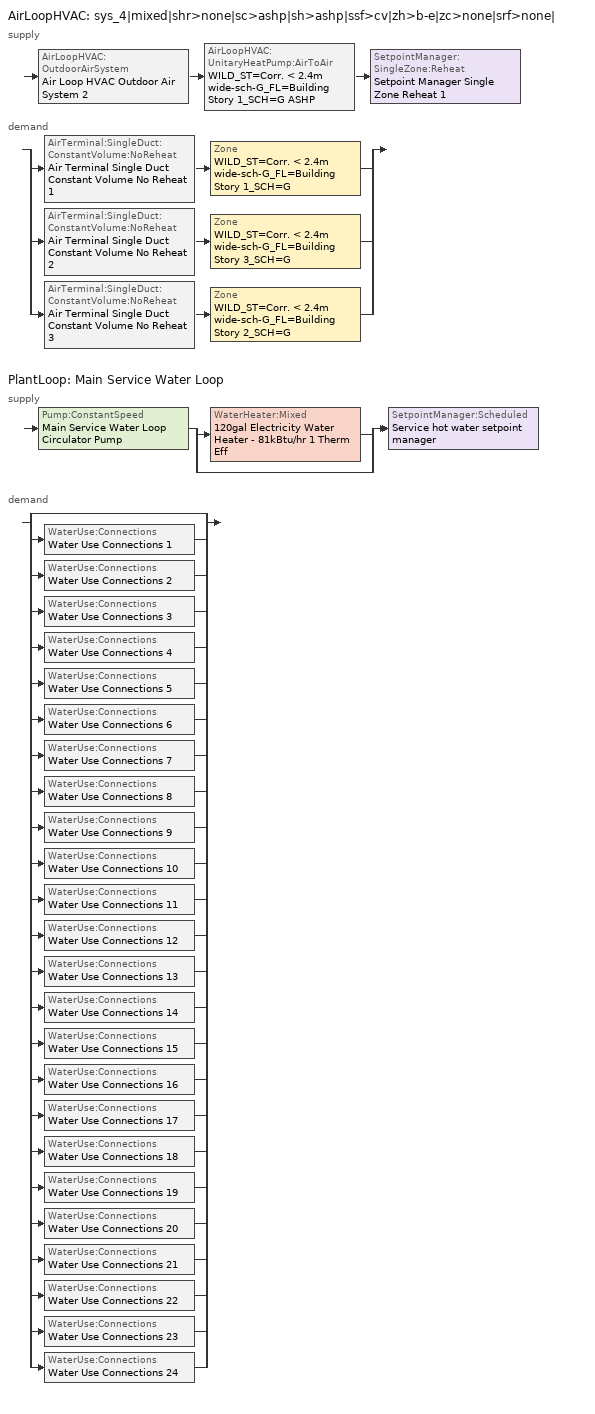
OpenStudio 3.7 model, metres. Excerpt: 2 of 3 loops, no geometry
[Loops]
AirLoopHVAC 'sys_4|mixed|shr>none|sc>ashp|sh>ashp|ssf>cv|zh>b-e|zc>none|srf>none|'
 supply: AirLoopHVAC:OutdoorAirSystem 'Air Loop HVAC Outdoor Air System 2' > AirLoopHVAC:UnitaryHeatPump:AirToAir 'WILD_ST=Corr. < 2.4m wide-sch-G_FL=Building Story 1_SCH=G ASHP' > SetpointManager:SingleZone:Reheat 'Setpoint Manager Single Zone Reheat 1'
 demand: split
  | AirTerminal:SingleDuct:ConstantVolume:NoReheat 'Air Terminal Single Duct Constant Volume No Reheat 1' > Zone 'WILD_ST=Corr. < 2.4m wide-sch-G_FL=Building Story 1_SCH=G'
  | AirTerminal:SingleDuct:ConstantVolume:NoReheat 'Air Terminal Single Duct Constant Volume No Reheat 2' > Zone 'WILD_ST=Corr. < 2.4m wide-sch-G_FL=Building Story 3_SCH=G'
  | AirTerminal:SingleDuct:ConstantVolume:NoReheat 'Air Terminal Single Duct Constant Volume No Reheat 3' > Zone 'WILD_ST=Corr. < 2.4m wide-sch-G_FL=Building Story 2_SCH=G'
PlantLoop 'Main Service Water Loop'
 supply: Pump:ConstantSpeed 'Main Service Water Loop Circulator Pump' > split
  | WaterHeater:Mixed '120gal Electricity Water Heater - 81kBtu/hr 1 Therm Eff'
  | bypass
  join > SetpointManager:Scheduled 'Service hot water setpoint manager'
 demand: split
  | bypass
  | WaterUse:Connections 'Water Use Connections 1'
  | WaterUse:Connections 'Water Use Connections 2'
  | WaterUse:Connections 'Water Use Connections 3'
  | WaterUse:Connections 'Water Use Connections 4'
  | WaterUse:Connections 'Water Use Connections 5'
  | WaterUse:Connections 'Water Use Connections 6'
  | WaterUse:Connections 'Water Use Connections 7'
  | WaterUse:Connections 'Water Use Connections 8'
  | WaterUse:Connections 'Water Use Connections 9'
  | WaterUse:Connections 'Water Use Connections 10'
  | WaterUse:Connections 'Water Use Connections 11'
  | WaterUse:Connections 'Water Use Connections 12'
  | WaterUse:Connections 'Water Use Connections 13'
  | WaterUse:Connections 'Water Use Connections 14'
  | WaterUse:Connections 'Water Use Connections 15'
  | WaterUse:Connections 'Water Use Connections 16'
  | WaterUse:Connections 'Water Use Connections 17'
  | WaterUse:Connections 'Water Use Connections 18'
  | WaterUse:Connections 'Water Use Connections 19'
  | WaterUse:Connections 'Water Use Connections 20'
  | WaterUse:Connections 'Water Use Connections 21'
  | WaterUse:Connections 'Water Use Connections 22'
  | WaterUse:Connections 'Water Use Connections 23'
  | WaterUse:Connections 'Water Use Connections 24'
[Sizing:Zone] Zone Cooling Design Supply Air Temperature Input Method=TemperatureDifference; Zone Cooling Design Supply Air Temperature {C}=14; Zone Cooling Design Supply Air Temperature Difference {deltaC}=11; Zone Heating Design Supply Air Temperature Input Method=TemperatureDifference; Zone Heating Design Supply Air Temperature {C}=40; Zone Heating Design Supply Air Temperature Difference {deltaC}=21; Zone Cooling Design Supply Air Humidity Ratio {kg-H2O/kg-air}=0.0085; Zone Heating Design Supply Air Humidity Ratio {kg-H2O/kg-air}=0.008; Zone Heating Sizing Factor=1.3; Zone Cooling Sizing Factor=1; Cooling Design Air Flow Method=DesignDay; Heating Design Air Flow Method=DesignDay; Account for Dedicated Outdoor Air System=No; Dedicated Outdoor Air System Control Strategy=NeutralSupplyAir; Dedicated Outdoor Air Low Setpoint Temperature for Design {C}=autosize; Dedicated Outdoor Air High Setpoint Temperature for Design {C}=autosize; Zone Load Sizing Method=Sensible Load Only No Latent Load; Zone Latent Cooling Design Supply Air Humidity Ratio Input Method=HumidityRatioDifference; Zone Cooling Design Supply Air Humidity Ratio Difference {kgWater/kgDryAir}=0.005; Zone Latent Heating Design Supply Air Humidity Ratio Input Method=HumidityRatioDifference; Zone Humidification Design Supply Air Humidity Ratio Difference {kgWater/kgDryAir}=0.005
WILD_ST=Corr. < 2.4m wide-sch-G_FL=Building Story 1_SCH=G; WILD_ST=Corr. < 2.4m wide-sch-G_FL=Building Story 3_SCH=G; WILD_ST=Corr. < 2.4m wide-sch-G_FL=Building Story 2_SCH=G
[Zone equipment]
WILD_ST=Corr. < 2.4m wide-sch-G_FL=Building Story 1_SCH=G: Zone HVAC Baseboard Convective Electric 25, Air Terminal Single Duct Constant Volume No Reheat 1
WILD_ST=Corr. < 2.4m wide-sch-G_FL=Building Story 3_SCH=G: Zone HVAC Baseboard Convective Electric 26, Air Terminal Single Duct Constant Volume No Reheat 2
WILD_ST=Corr. < 2.4m wide-sch-G_FL=Building Story 2_SCH=G: Zone HVAC Baseboard Convective Electric 27, Air Terminal Single Duct Constant Volume No Reheat 3
[AirLoopHVAC]
sys_4|mixed|shr>none|sc>ashp|sh>ashp|ssf>cv|zh>b-e|zc>none|srf>none|: Availability Schedule=sys_4|mixed|shr>none|sc>ashp|sh>ashp|ssf>cv|zh>b-e|zc>none|srf>none| Occ Sch; Design Supply Air Flow Rate {m3/s}=autosize; Design Return Air Flow Fraction of Supply Air Flow=1
[Sizing:System]
sys_4|mixed|shr>none|sc>ashp|sh>ashp|ssf>cv|zh>b-e|zc>none|srf>none|: Type of Load to Size On=Sensible; Design Outdoor Air Flow Rate {m3/s}=Autosize; Central Heating Maximum System Air Flow Ratio=1; Preheat Design Temperature {C}=7; Preheat Design Humidity Ratio {kg-H2O/kg-Air}=0.008; Precool Design Temperature {C}=13; Precool Design Humidity Ratio {kg-H2O/kg-Air}=0.008; Central Cooling Design Supply Air Temperature {C}=13; Central Heating Design Supply Air Temperature {C}=43; Sizing Option=NonCoincident; 100% Outdoor Air in Cooling=No; 100% Outdoor Air in Heating=No; Central Cooling Design Supply Air Humidity Ratio {kg-H2O/kg-Air}=0.0085; Central Heating Design Supply Air Humidity Ratio {kg-H2O/kg-Air}=0.008; Cooling Design Air Flow Method=DesignDay; Cooling Design Air Flow Rate {m3/s}=0; Heating Design Air Flow Method=DesignDay; Heating Design Air Flow Rate {m3/s}=0; System Outdoor Air Method=ZoneSum; Zone Maximum Outdoor Air Fraction=1; Cooling Supply Air Flow Rate Per Floor Area {m3/s-m2}=0.00996765; Cooling Fraction of Autosized Cooling Supply Air Flow Rate=1; Cooling Supply Air Flow Rate Per Unit Cooling Capacity {m3/s-W}=3.94755e-05; Heating Supply Air Flow Rate Per Floor Area {m3/s-m2}=0.00996765; Heating Fraction of Autosized Heating Supply Air Flow Rate=1; Heating Fraction of Autosized Cooling Supply Air Flow Rate=1; Heating Supply Air Flow Rate Per Unit Heating Capacity {m3/s-W}=3.15882e-05; Cooling Design Capacity Method=CoolingDesignCapacity; Cooling Design Capacity {W}=autosize; Cooling Design Capacity Per Floor Area {W/m2}=234.7; Fraction of Autosized Cooling Design Capacity=1; Heating Design Capacity Method=HeatingDesignCapacity; Heating Design Capacity {W}=autosize; Heating Design Capacity Per Floor Area {W/m2}=157; Fraction of Autosized Heating Design Capacity=1; Central Cooling Capacity Control Method=OnOff; Occupant Diversity=autosize
[Coil:Heating:DX:SingleSpeed]
CoilHeatingDXSingleSpeed_ashp 1 36 Clg kBtu/hr 3.1COPH: Availability Schedule=Always On Discrete; Rated Total Heating Capacity {W}=10619.3; Rated COP {W/W}=3.30882; Rated Air Flow Rate {m3/s}=Autosize; Rated Supply Fan Power Per Volume Flow Rate 2017 {W/(m3/s)}=773.3; Rated Supply Fan Power Per Volume Flow Rate 2023 {W/(m3/s)}=934.4; Total Heating Capacity Function of Temperature Curve=DXHEAT-NECB2011-REF-CAPFT; Total Heating Capacity Function of Flow Fraction Curve=DXHEAT-NECB2011-REF-CAPFFLOW; Energy Input Ratio Function of Temperature Curve=DXHEAT-NECB2011-REF-EIRFT; Energy Input Ratio Function of Flow Fraction Curve=DXHEAT-NECB2011-REF-EIRFFLOW; Part Load Fraction Correlation Curve=DXHEAT-NECB2011-REF-PLFFPLR; Minimum Outdoor Dry-Bulb Temperature for Compressor Operation {C}=-10; Defrost Strategy=Resistive; Defrost Control=Timed; Defrost Time Period Fraction=0.166667; Resistive Defrost Heater Capacity {W}=2000
[Coil:Cooling:DX:SingleSpeed]
CoilCoolingDXSingleSpeed_ashp 1 50kBtu/hr 10.0EER: Availability Schedule=Always On Discrete; Rated Total Cooling Capacity {W}=autosize; Rated Sensible Heat Ratio=autosize; Rated COP {W/W}=3.46672; Rated Air Flow Rate {m3/s}=autosize; Rated Evaporator Fan Power Per Volume Flow Rate 2017 {W/(m3/s)}=773.3; Rated Evaporator Fan Power Per Volume Flow Rate 2023 {W/(m3/s)}=934.4; Total Cooling Capacity Function of Temperature Curve=DXCOOL-NECB2011-REF-CAPFT; Total Cooling Capacity Function of Flow Fraction Curve=DXCOOL-NECB2011-REF-CAPFFLOW; Energy Input Ratio Function of Temperature Curve=DXCOOL-NECB2011-REF-COOLEIRFT; Energy Input Ratio Function of Flow Fraction Curve=DXCOOL-NECB2011-REF-COOLEIRFFLOW; Part Load Fraction Correlation Curve=DXCOOL-NECB2011-REF-COOLPLFFPLR; Minimum Outdoor Dry-Bulb Temperature for Compressor Operation {C}=-25; Nominal Time for Condensate Removal to Begin {s}=0; Ratio of Initial Moisture Evaporation Rate and Steady State Latent Capacity=0; Maximum Cycling Rate {cycles/hr}=0; Latent Capacity Time Constant {s}=0; Condenser Type=AirCooled; Evaporative Condenser Effectiveness=0.9; Evaporative Condenser Air Flow Rate {m3/s}=autosize; Evaporative Condenser Pump Rated Power Consumption {W}=autosize; Crankcase Heater Capacity {W}=0; Maximum Outdoor Dry-Bulb Temperature for Crankcase Heater Operation {C}=10; Basin Heater Capacity {W/K}=0; Basin Heater Setpoint Temperature {C}=2
[Controller:OutdoorAir]
Controller Outdoor Air 2: Minimum Outdoor Air Flow Rate {m3/s}=autosize; Maximum Outdoor Air Flow Rate {m3/s}=Autosize; Economizer Control Type=NoEconomizer; Economizer Control Action Type=ModulateFlow; Economizer Maximum Limit Dry-Bulb Temperature {C}=28; Economizer Maximum Limit Enthalpy {J/kg}=64000; Economizer Minimum Limit Dry-Bulb Temperature {C}=-100; Lockout Type=NoLockout; Minimum Limit Type=FixedMinimum; Minimum Outdoor Air Schedule=sys_4|mixed|shr>none|sc>ashp|sh>ashp|ssf>cv|zh>b-e|zc>none|srf>none| Occ Sch; Controller Mechanical Ventilation=Controller Mechanical Ventilation 2; High Humidity Control=No; Heat Recovery Bypass Control Type=BypassWhenWithinEconomizerLimits; Economizer Operation Staging=InterlockedWithMechanicalCooling
[Controller:MechanicalVentilation]
Controller Mechanical Ventilation 2: Availability Schedule=Always On Discrete; System Outdoor Air Method=ZoneSum
[AirLoopHVAC:OutdoorAirSystem]
Air Loop HVAC Outdoor Air System 2: Controller=Controller Outdoor Air 2
[ZoneHVAC:Baseboard:Convective:Electric] Availability Schedule=Always On Discrete; Nominal Capacity {W}=autosize; Efficiency=1
Zone HVAC Baseboard Convective Electric 25; Zone HVAC Baseboard Convective Electric 26; Zone HVAC Baseboard Convective Electric 27
[Coil:Heating:Electric]
Coil Heating Electric 25: Availability Schedule=Always On Discrete
[Fan:OnOff]
Fan On Off 1: Availability Schedule=Always On Discrete; Fan Total Efficiency=0.39975; Pressure Rise {Pa}=622.722; Maximum Flow Rate {m3/s}=autosize; Motor Efficiency=0.615; Motor In Airstream Fraction=1; Fan Power Ratio Function of Speed Ratio Curve=Fan On Off Power Curve; Fan Efficiency Ratio Function of Speed Ratio Curve=Fan On Off Efficiency Curve
[AirLoopHVAC:UnitaryHeatPump:AirToAir]
WILD_ST=Corr. < 2.4m wide-sch-G_FL=Building Story 1_SCH=G ASHP: Availability Schedule=Always On Discrete; Supply Air Flow Rate During Cooling Operation {m3/s}=Autosize; Supply Air Flow Rate During Heating Operation {m3/s}=Autosize; Controlling Zone or Thermostat Location=WILD_ST=Corr. < 2.4m wide-sch-G_FL=Building Story 1_SCH=G; Supply Air Fan=Fan On Off 1; Heating Coil=CoilHeatingDXSingleSpeed_ashp 1 36 Clg kBtu/hr 3.1COPH; Cooling Coil=CoilCoolingDXSingleSpeed_ashp 1 50kBtu/hr 10.0EER; Supplemental Heating Coil=Coil Heating Electric 25; Maximum Supply Air Temperature from Supplemental Heater {C}=Autosize; Supply Air Fan Operating Mode Schedule=sys_4|mixed|shr>none|sc>ashp|sh>ashp|ssf>cv|zh>b-e|zc>none|srf>none| Occ Sch
[SetpointManager:SingleZone:Reheat]
Setpoint Manager Single Zone Reheat 1: Minimum Supply Air Temperature {C}=13; Maximum Supply Air Temperature {C}=43; Control Zone=WILD_ST=Corr. < 2.4m wide-sch-G_FL=Building Story 1_SCH=G; Setpoint Node or NodeList=sys_4|mixed|shr>none|sc>ashp|sh>ashp|ssf>cv|zh>b-e|zc>none|srf>none| Supply Outlet Node
[AirTerminal:SingleDuct:ConstantVolume:NoReheat] Availability Schedule=Always On Discrete; Maximum Air Flow Rate {m3/s}=AutoSize
Air Terminal Single Duct Constant Volume No Reheat 1; Air Terminal Single Duct Constant Volume No Reheat 2; Air Terminal Single Duct Constant Volume No Reheat 3
[PlantLoop]
Main Service Water Loop: Glycol Concentration=0; Maximum Loop Temperature {C}=60; Minimum Loop Temperature {C}=10; Plant Loop Volume {m3}=Autocalculate; Load Distribution Scheme=Optimal
[Sizing:Plant]
Main Service Water Loop: Loop Type=Heating; Design Loop Exit Temperature {C}=60; Loop Design Temperature Difference {deltaC}=5; Sizing Option=NonCoincident; Zone Timesteps in Averaging Window=1; Coincident Sizing Factor Mode=None
[SetpointManager:Scheduled]
Service hot water setpoint manager: Control Variable=Temperature; Schedule=Service Water Loop Temp - 140F; Setpoint Node or NodeList=Main Service Water Loop Supply Outlet Node
[Pump:ConstantSpeed]
Main Service Water Loop Circulator Pump: Rated Flow Rate {m3/s}=autosize; Rated Pump Head {Pa}=457427; Rated Power Consumption {W}=autosize; Motor Efficiency=0.855; Fraction of Motor Inefficiencies to Fluid Stream=0; Pump Control Type=Intermittent; Design Power Sizing Method=PowerPerFlowPerPressure; Design Electric Power per Unit Flow Rate {W/(m3/s)}=348701.1; Design Shaft Power per Unit Flow Rate per Unit Head {W-s/m3-Pa}=1.28205
[WaterHeater:Mixed]
120gal Electricity Water Heater - 81kBtu/hr 1 Therm Eff: Tank Volume {m3}=0.455848; Setpoint Temperature Schedule=Service Water Loop Temp - 140F; Deadband Temperature Difference {deltaC}=2; Maximum Temperature Limit {C}=60; Heater Control Type=Cycle; Heater Maximum Capacity {W}=23818.1; Heater Fuel Type=Electricity; Heater Thermal Efficiency=1; Off Cycle Parasitic Fuel Consumption Rate {W}=57.3807; Off Cycle Parasitic Fuel Type=Electricity; Off Cycle Parasitic Heat Fraction to Tank=0.8; On Cycle Parasitic Fuel Consumption Rate {W}=57.3807; On Cycle Parasitic Fuel Type=Electricity; On Cycle Parasitic Heat Fraction to Tank=0; Ambient Temperature Indicator=Schedule; Ambient Temperature Schedule=Water Heater Ambient Temp Schedule 70.0F; Off Cycle Loss Coefficient to Ambient Temperature {W/K}=3.04519; On Cycle Loss Coefficient to Ambient Temperature {W/K}=3.04519; Use Side Effectiveness=1; Source Side Effectiveness=1; Use Side Design Flow Rate {m3/s}=autosize; Source Side Design Flow Rate {m3/s}=autosize; Indirect Water Heating Recovery Time {hr}=1.5; Source Side Flow Control Mode=IndirectHeatPrimarySetpoint
[WaterHeater:Sizing]
120gal Electricity Water Heater - 81kBtu/hr 1 Therm Eff: Design Mode=PeakDraw; Time Storage Can Meet Peak Draw {hr}=0.538503; Time for Tank Recovery {hr}=0; Nominal Tank Volume for Autosizing Plant Connections {m3}=1
[WaterUse:Connections] Drain Water Heat Exchanger Type=None; Drain Water Heat Exchanger Destination=Plant
Name | Water Use Equipment Name 1
Water Use Connections 1 | G n1 apartment Service Water Use 0.06gal/min
Water Use Connections 2 | G n2 apartment Service Water Use 0.06gal/min
Water Use Connections 3 | G ne apartment Service Water Use 0.06gal/min
Water Use Connections 4 | G nw apartment Service Water Use 0.06gal/min
Water Use Connections 5 | G s1 apartment Service Water Use 0.06gal/min
Water Use Connections 6 | G s2 apartment Service Water Use 0.06gal/min
Water Use Connections 7 | G sw apartment Service Water Use 0.06gal/min
Water Use Connections 8 | M n1 apartment Service Water Use 0.06gal/min
Water Use Connections 9 | M n2 apartment Service Water Use 0.06gal/min
Water Use Connections 10 | M ne apartment Service Water Use 0.06gal/min
Water Use Connections 11 | M nw apartment Service Water Use 0.06gal/min
Water Use Connections 12 | M s1 apartment Service Water Use 0.06gal/min
Water Use Connections 13 | M s2 apartment Service Water Use 0.06gal/min
Water Use Connections 14 | M se apartment Service Water Use 0.06gal/min
Water Use Connections 15 | M sw apartment Service Water Use 0.06gal/min
Water Use Connections 16 | Office Service Water Use 0.06gal/min
Water Use Connections 17 | T n1 apartment Service Water Use 0.06gal/min
Water Use Connections 18 | T n2 apartment Service Water Use 0.06gal/min
Water Use Connections 19 | T ne apartment Service Water Use 0.06gal/min
Water Use Connections 20 | T nw apartment Service Water Use 0.06gal/min
Water Use Connections 21 | T s1 apartment Service Water Use 0.06gal/min
Water Use Connections 22 | T s2 apartment Service Water Use 0.06gal/min
Water Use Connections 23 | T se apartment Service Water Use 0.06gal/min
Water Use Connections 24 | T sw apartment Service Water Use 0.06gal/min
[WaterUse:Equipment:Definition] Peak Flow Rate {m3/s}=3.95701e-06
Name | Target Temperature Schedule | Sensible Fraction Schedule | Latent Fraction Schedule
G n1 apartment Service Water Use Def 0.06gal/min | Schedule Ruleset 5 | Schedule Ruleset 3 | Schedule Ruleset 4
G n2 apartment Service Water Use Def 0.06gal/min | Schedule Ruleset 8 | Schedule Ruleset 6 | Schedule Ruleset 7
G ne apartment Service Water Use Def 0.06gal/min | Schedule Ruleset 11 | Schedule Ruleset 9 | Schedule Ruleset 10
G nw apartment Service Water Use Def 0.06gal/min | Schedule Ruleset 14 | Schedule Ruleset 12 | Schedule Ruleset 13
G s1 apartment Service Water Use Def 0.06gal/min | Schedule Ruleset 17 | Schedule Ruleset 15 | Schedule Ruleset 16
G s2 apartment Service Water Use Def 0.06gal/min | Schedule Ruleset 20 | Schedule Ruleset 18 | Schedule Ruleset 19
G sw apartment Service Water Use Def 0.06gal/min | Schedule Ruleset 23 | Schedule Ruleset 21 | Schedule Ruleset 22
M n1 apartment Service Water Use Def 0.06gal/min | Schedule Ruleset 26 | Schedule Ruleset 24 | Schedule Ruleset 25
M n2 apartment Service Water Use Def 0.06gal/min | Schedule Ruleset 29 | Schedule Ruleset 27 | Schedule Ruleset 28
M ne apartment Service Water Use Def 0.06gal/min | Schedule Ruleset 32 | Schedule Ruleset 30 | Schedule Ruleset 31
M nw apartment Service Water Use Def 0.06gal/min | Schedule Ruleset 35 | Schedule Ruleset 33 | Schedule Ruleset 34
M s1 apartment Service Water Use Def 0.06gal/min | Schedule Ruleset 38 | Schedule Ruleset 36 | Schedule Ruleset 37
M s2 apartment Service Water Use Def 0.06gal/min | Schedule Ruleset 41 | Schedule Ruleset 39 | Schedule Ruleset 40
M se apartment Service Water Use Def 0.06gal/min | Schedule Ruleset 44 | Schedule Ruleset 42 | Schedule Ruleset 43
M sw apartment Service Water Use Def 0.06gal/min | Schedule Ruleset 47 | Schedule Ruleset 45 | Schedule Ruleset 46
Office Service Water Use Def 0.06gal/min | Schedule Ruleset 50 | Schedule Ruleset 48 | Schedule Ruleset 49
T n1 apartment Service Water Use Def 0.06gal/min | Schedule Ruleset 53 | Schedule Ruleset 51 | Schedule Ruleset 52
T n2 apartment Service Water Use Def 0.06gal/min | Schedule Ruleset 56 | Schedule Ruleset 54 | Schedule Ruleset 55
T ne apartment Service Water Use Def 0.06gal/min | Schedule Ruleset 59 | Schedule Ruleset 57 | Schedule Ruleset 58
T nw apartment Service Water Use Def 0.06gal/min | Schedule Ruleset 62 | Schedule Ruleset 60 | Schedule Ruleset 61
T s1 apartment Service Water Use Def 0.06gal/min | Schedule Ruleset 65 | Schedule Ruleset 63 | Schedule Ruleset 64
T s2 apartment Service Water Use Def 0.06gal/min | Schedule Ruleset 68 | Schedule Ruleset 66 | Schedule Ruleset 67
T se apartment Service Water Use Def 0.06gal/min | Schedule Ruleset 71 | Schedule Ruleset 69 | Schedule Ruleset 70
T sw apartment Service Water Use Def 0.06gal/min | Schedule Ruleset 74 | Schedule Ruleset 72 | Schedule Ruleset 73
[WaterUse:Equipment] Flow Rate Fraction Schedule=NECB-G-Service Water Heating
Name | Water Use Equipment Definition | Space
G n1 apartment Service Water Use 0.06gal/min | G n1 apartment Service Water Use Def 0.06gal/min | G N1 Apartment
G n2 apartment Service Water Use 0.06gal/min | G n2 apartment Service Water Use Def 0.06gal/min | G N2 Apartment
G ne apartment Service Water Use 0.06gal/min | G ne apartment Service Water Use Def 0.06gal/min | G NE Apartment
G nw apartment Service Water Use 0.06gal/min | G nw apartment Service Water Use Def 0.06gal/min | G NW Apartment
G s1 apartment Service Water Use 0.06gal/min | G s1 apartment Service Water Use Def 0.06gal/min | G S1 Apartment
G s2 apartment Service Water Use 0.06gal/min | G s2 apartment Service Water Use Def 0.06gal/min | G S2 Apartment
G sw apartment Service Water Use 0.06gal/min | G sw apartment Service Water Use Def 0.06gal/min | G SW Apartment
M n1 apartment Service Water Use 0.06gal/min | M n1 apartment Service Water Use Def 0.06gal/min | M N1 Apartment
M n2 apartment Service Water Use 0.06gal/min | M n2 apartment Service Water Use Def 0.06gal/min | M N2 Apartment
M ne apartment Service Water Use 0.06gal/min | M ne apartment Service Water Use Def 0.06gal/min | M NE Apartment
M nw apartment Service Water Use 0.06gal/min | M nw apartment Service Water Use Def 0.06gal/min | M NW Apartment
M s1 apartment Service Water Use 0.06gal/min | M s1 apartment Service Water Use Def 0.06gal/min | M S1 Apartment
M s2 apartment Service Water Use 0.06gal/min | M s2 apartment Service Water Use Def 0.06gal/min | M S2 Apartment
M se apartment Service Water Use 0.06gal/min | M se apartment Service Water Use Def 0.06gal/min | M SE Apartment
M sw apartment Service Water Use 0.06gal/min | M sw apartment Service Water Use Def 0.06gal/min | M SW Apartment
Office Service Water Use 0.06gal/min | Office Service Water Use Def 0.06gal/min | Office
T n1 apartment Service Water Use 0.06gal/min | T n1 apartment Service Water Use Def 0.06gal/min | T N1 Apartment
T n2 apartment Service Water Use 0.06gal/min | T n2 apartment Service Water Use Def 0.06gal/min | T N2 Apartment
T ne apartment Service Water Use 0.06gal/min | T ne apartment Service Water Use Def 0.06gal/min | T NE Apartment
T nw apartment Service Water Use 0.06gal/min | T nw apartment Service Water Use Def 0.06gal/min | T NW Apartment
T s1 apartment Service Water Use 0.06gal/min | T s1 apartment Service Water Use Def 0.06gal/min | T S1 Apartment
T s2 apartment Service Water Use 0.06gal/min | T s2 apartment Service Water Use Def 0.06gal/min | T S2 Apartment
T se apartment Service Water Use 0.06gal/min | T se apartment Service Water Use Def 0.06gal/min | T SE Apartment
T sw apartment Service Water Use 0.06gal/min | T sw apartment Service Water Use Def 0.06gal/min | T SW Apartment
[Schedule:Ruleset]
Service Water Loop Temp - 140F: Default Day Schedule=Service Water Loop Temp - 140F Default
Water Heater Ambient Temp Schedule 70.0F: Default Day Schedule=Water Heater Ambient Temp Schedule 70.0F Default
Schedule Ruleset 3: Default Day Schedule=Schedule Day 6
Schedule Ruleset 4: Default Day Schedule=Schedule Day 7
Schedule Ruleset 5: Default Day Schedule=Schedule Day 8
NECB-G-Service Water Heating: Default Day Schedule=NECB-G-Service Water Heating Default
Schedule Ruleset 6: Default Day Schedule=Schedule Day 9
Schedule Ruleset 7: Default Day Schedule=Schedule Day 10
Schedule Ruleset 8: Default Day Schedule=Schedule Day 11
Schedule Ruleset 9: Default Day Schedule=Schedule Day 12
Schedule Ruleset 10: Default Day Schedule=Schedule Day 13
Schedule Ruleset 11: Default Day Schedule=Schedule Day 14
Schedule Ruleset 12: Default Day Schedule=Schedule Day 15
Schedule Ruleset 13: Default Day Schedule=Schedule Day 16
Schedule Ruleset 14: Default Day Schedule=Schedule Day 17
Schedule Ruleset 15: Default Day Schedule=Schedule Day 18
Schedule Ruleset 16: Default Day Schedule=Schedule Day 19
Schedule Ruleset 17: Default Day Schedule=Schedule Day 20
Schedule Ruleset 18: Default Day Schedule=Schedule Day 21
Schedule Ruleset 19: Default Day Schedule=Schedule Day 22
Schedule Ruleset 20: Default Day Schedule=Schedule Day 23
Schedule Ruleset 21: Default Day Schedule=Schedule Day 24
Schedule Ruleset 22: Default Day Schedule=Schedule Day 25
Schedule Ruleset 23: Default Day Schedule=Schedule Day 26
Schedule Ruleset 24: Default Day Schedule=Schedule Day 27
Schedule Ruleset 25: Default Day Schedule=Schedule Day 28
Schedule Ruleset 26: Default Day Schedule=Schedule Day 29
Schedule Ruleset 27: Default Day Schedule=Schedule Day 30
Schedule Ruleset 28: Default Day Schedule=Schedule Day 31
Schedule Ruleset 29: Default Day Schedule=Schedule Day 32
Schedule Ruleset 30: Default Day Schedule=Schedule Day 33
Schedule Ruleset 31: Default Day Schedule=Schedule Day 34
Schedule Ruleset 32: Default Day Schedule=Schedule Day 35
Schedule Ruleset 33: Default Day Schedule=Schedule Day 36
Schedule Ruleset 34: Default Day Schedule=Schedule Day 37
Schedule Ruleset 35: Default Day Schedule=Schedule Day 38
Schedule Ruleset 36: Default Day Schedule=Schedule Day 39
Schedule Ruleset 37: Default Day Schedule=Schedule Day 40
Schedule Ruleset 38: Default Day Schedule=Schedule Day 41
Schedule Ruleset 39: Default Day Schedule=Schedule Day 42
Schedule Ruleset 40: Default Day Schedule=Schedule Day 43
Schedule Ruleset 41: Default Day Schedule=Schedule Day 44
Schedule Ruleset 42: Default Day Schedule=Schedule Day 45
Schedule Ruleset 43: Default Day Schedule=Schedule Day 46
Schedule Ruleset 44: Default Day Schedule=Schedule Day 47
Schedule Ruleset 45: Default Day Schedule=Schedule Day 48
Schedule Ruleset 46: Default Day Schedule=Schedule Day 49
Schedule Ruleset 47: Default Day Schedule=Schedule Day 50
Schedule Ruleset 48: Default Day Schedule=Schedule Day 51
Schedule Ruleset 49: Default Day Schedule=Schedule Day 52
Schedule Ruleset 50: Default Day Schedule=Schedule Day 53
Schedule Ruleset 51: Default Day Schedule=Schedule Day 54
Schedule Ruleset 52: Default Day Schedule=Schedule Day 55
Schedule Ruleset 53: Default Day Schedule=Schedule Day 56
Schedule Ruleset 54: Default Day Schedule=Schedule Day 57
Schedule Ruleset 55: Default Day Schedule=Schedule Day 58
Schedule Ruleset 56: Default Day Schedule=Schedule Day 59
Schedule Ruleset 57: Default Day Schedule=Schedule Day 60
Schedule Ruleset 58: Default Day Schedule=Schedule Day 61
Schedule Ruleset 59: Default Day Schedule=Schedule Day 62
Schedule Ruleset 60: Default Day Schedule=Schedule Day 63
Schedule Ruleset 61: Default Day Schedule=Schedule Day 64
Schedule Ruleset 62: Default Day Schedule=Schedule Day 65
Schedule Ruleset 63: Default Day Schedule=Schedule Day 66
Schedule Ruleset 64: Default Day Schedule=Schedule Day 67
Schedule Ruleset 65: Default Day Schedule=Schedule Day 68
Schedule Ruleset 66: Default Day Schedule=Schedule Day 69
Schedule Ruleset 67: Default Day Schedule=Schedule Day 70
Schedule Ruleset 68: Default Day Schedule=Schedule Day 71
Schedule Ruleset 69: Default Day Schedule=Schedule Day 72
Schedule Ruleset 70: Default Day Schedule=Schedule Day 73
Schedule Ruleset 71: Default Day Schedule=Schedule Day 74
Schedule Ruleset 72: Default Day Schedule=Schedule Day 75
Schedule Ruleset 73: Default Day Schedule=Schedule Day 76
Schedule Ruleset 74: Default Day Schedule=Schedule Day 77
sys_4|mixed|shr>none|sc>ashp|sh>ashp|ssf>cv|zh>b-e|zc>none|srf>none| Occ Sch: Default Day Schedule=sys_4|mixed|shr>none|sc>ashp|sh>ashp|ssf>cv|zh>b-e|zc>none|srf>none| Occ Sch Default; Summer Design Day Schedule=sys_4|mixed|shr>none|sc>ashp|sh>ashp|ssf>cv|zh>b-e|zc>none|srf>none| Occ Sch Summer Design Day; Winter Design Day Schedule=sys_4|mixed|shr>none|sc>ashp|sh>ashp|ssf>cv|zh>b-e|zc>none|srf>none| Occ Sch Winter Design Day
[Schedule:Day]
Service Water Loop Temp - 140F Default; Schedule Day 8; Schedule Day 11; Schedule Day 14; Schedule Day 17; Schedule Day 20; Schedule Day 23; Schedule Day 26; Schedule Day 29; Schedule Day 32; Schedule Day 35; Schedule Day 38; Schedule Day 41; Schedule Day 44; Schedule Day 47; Schedule Day 50; Schedule Day 53; Schedule Day 56; Schedule Day 59; Schedule Day 62; Schedule Day 65; Schedule Day 68; Schedule Day 71; Schedule Day 74; Schedule Day 77: 24, 0, 60
Water Heater Ambient Temp Schedule 70.0F Default: 24, 0, 21.1111
Schedule Day 6; Schedule Day 9; Schedule Day 12; Schedule Day 15; Schedule Day 18; Schedule Day 21; Schedule Day 24; Schedule Day 27; Schedule Day 30; Schedule Day 33; Schedule Day 36; Schedule Day 39; Schedule Day 42; Schedule Day 45; Schedule Day 48; Schedule Day 51; Schedule Day 54; Schedule Day 57; Schedule Day 60; Schedule Day 63; Schedule Day 66; Schedule Day 69; Schedule Day 72; Schedule Day 75: 24, 0, 0.2
Schedule Day 7; Schedule Day 10; Schedule Day 13; Schedule Day 16; Schedule Day 19; Schedule Day 22; Schedule Day 25; Schedule Day 28; Schedule Day 31; Schedule Day 34; Schedule Day 37; Schedule Day 40; Schedule Day 43; Schedule Day 46; Schedule Day 49; Schedule Day 52; Schedule Day 55; Schedule Day 58; Schedule Day 61; Schedule Day 64; Schedule Day 67; Schedule Day 70; Schedule Day 73; Schedule Day 76: 24, 0, 0.05
NECB-G-Service Water Heating Default; NECB-G-Service Water Heating Default|Wkdy Day: 1, 0, 0.1, 6, 0, 0.05, 7, 0, 0.2, 8, 0, 0.8, 9, 0, 0.7, 10, 0, 0.5, 11, 0, 0.4, 14, 0, 0.2, 15, 0, 0.3, 17, 0, 0.5, 19, 0, 0.7, 21, 0, 0.4, 23, 0, 0.2, 24, 0, 0.1
NECB-G-Service Water Heating Sat Day: 1, 0, 0.1, 7, 0, 0.05, 8, 0, 0.2, 11, 0, 0.5, 15, 0, 0.3, 16, 0, 0.7, 17, 0, 0.9, 19, 0, 0.7, 20, 0, 0.6, 21, 0, 0.5, 22, 0, 0.4, 23, 0, 0.3, 24, 0, 0.2
NECB-G-Service Water Heating Sun|Hol Day: 1, 0, 0.1, 8, 0, 0.05, 9, 0, 0.2, 11, 0, 0.3, 13, 0, 0.2, 14, 0, 0.3, 15, 0, 0.4, 16, 0, 0.5, 17, 0, 0.6, 18, 0, 0.7, 19, 0, 0.4, 20, 0, 0.3, 24, 0, 0.2
sys_4|mixed|shr>none|sc>ashp|sh>ashp|ssf>cv|zh>b-e|zc>none|srf>none| Occ Sch Default; sys_4|mixed|shr>none|sc>ashp|sh>ashp|ssf>cv|zh>b-e|zc>none|srf>none| Occ Sch Winter Design Day; sys_4|mixed|shr>none|sc>ashp|sh>ashp|ssf>cv|zh>b-e|zc>none|srf>none| Occ Sch Summer Design Day: 24, 0, 1
[Schedule:Rule] Schedule Ruleset=NECB-G-Service Water Heating; Date Specification Type=DateRange; Start Month=1; Start Day=1; End Month=12; End Day=31
Name | Rule Order | Day Schedule | Apply Monday | Apply Tuesday | Apply Wednesday | Apply Thursday | Apply Friday | Apply Saturday | Apply Sunday
Schedule Rule 17 | 2 | NECB-G-Service Water Heating Default|Wkdy Day | Yes | Yes | Yes | Yes | Yes
Schedule Rule 18 | 1 | NECB-G-Service Water Heating Sat Day |  |  |  |  |  | Yes
Schedule Rule 19 | 0 | NECB-G-Service Water Heating Sun|Hol Day |  |  |  |  |  |  | Yes
[Schedule:Constant]
Always On Discrete: Value=1
[Curve:Cubic]
Name | Coefficient1 Constant | Coefficient2 x | Coefficient3 x**2 | Coefficient4 x**3 | Minimum Value of x | Maximum Value of x
Fan On Off Efficiency Curve | 1 | 0 | 0 | 0 | 0 | 1
DXHEAT-NECB2011-REF-CAPFT | 0.729009 | 0.0319275 | 0.000136404 | -8.748e-06 | -20 | 20
DXHEAT-NECB2011-REF-CAPFFLOW | 0.84 | 0.16 | 0 | 0 | 0.5 | 1.5
DXHEAT-NECB2011-REF-EIRFT | 1.2183 | -0.03612 | 0.00142 | -2.68e-05 | -20 | 20
DXHEAT-NECB2011-REF-PLFFPLR | 0.3696 | 2.3362 | -2.9577 | 1.2596 | 0.7 | 1
DXCOOL-NECB2011-REF-COOLPLFFPLR | 0.0277 | 4.9151 | -8.184 | 4.2702 | 0.7 | 1
[Curve:Quadratic]
Name | Coefficient1 Constant | Coefficient2 x | Coefficient3 x**2 | Minimum Value of x | Maximum Value of x
DXHEAT-NECB2011-REF-EIRFFLOW | 1.3824 | -0.4336 | 0.0512 | 0 | 1
DXCOOL-NECB2011-REF-CAPFFLOW | 0.8 | 0.2 | 0 | 0.5 | 1.5
DXCOOL-NECB2011-REF-COOLEIRFFLOW | 1.1552 | -0.1808 | 0.0256 | 0.5 | 1.5
[Curve:Biquadratic] Minimum Value of x=13; Maximum Value of x=24; Minimum Value of y=24; Maximum Value of y=46
Name | Coefficient1 Constant | Coefficient2 x | Coefficient3 x**2 | Coefficient4 y | Coefficient5 y**2 | Coefficient6 x*y
DXCOOL-NECB2011-REF-CAPFT | 0.867905 | 0.0142459 | 0.00055436 | -0.0075575 | 3.3e-05 | -0.0001918
DXCOOL-NECB2011-REF-COOLEIRFT | 0.114171 | 0.0281822 | -0.0004199 | 0.0214108 | 0.000161028 | -0.000679104
[Curve:Exponent]
Fan On Off Power Curve: Coefficient1 Constant=1; Coefficient2 Constant=0; Coefficient3 Constant=0; Minimum Value of x=0; Maximum Value of x=1
